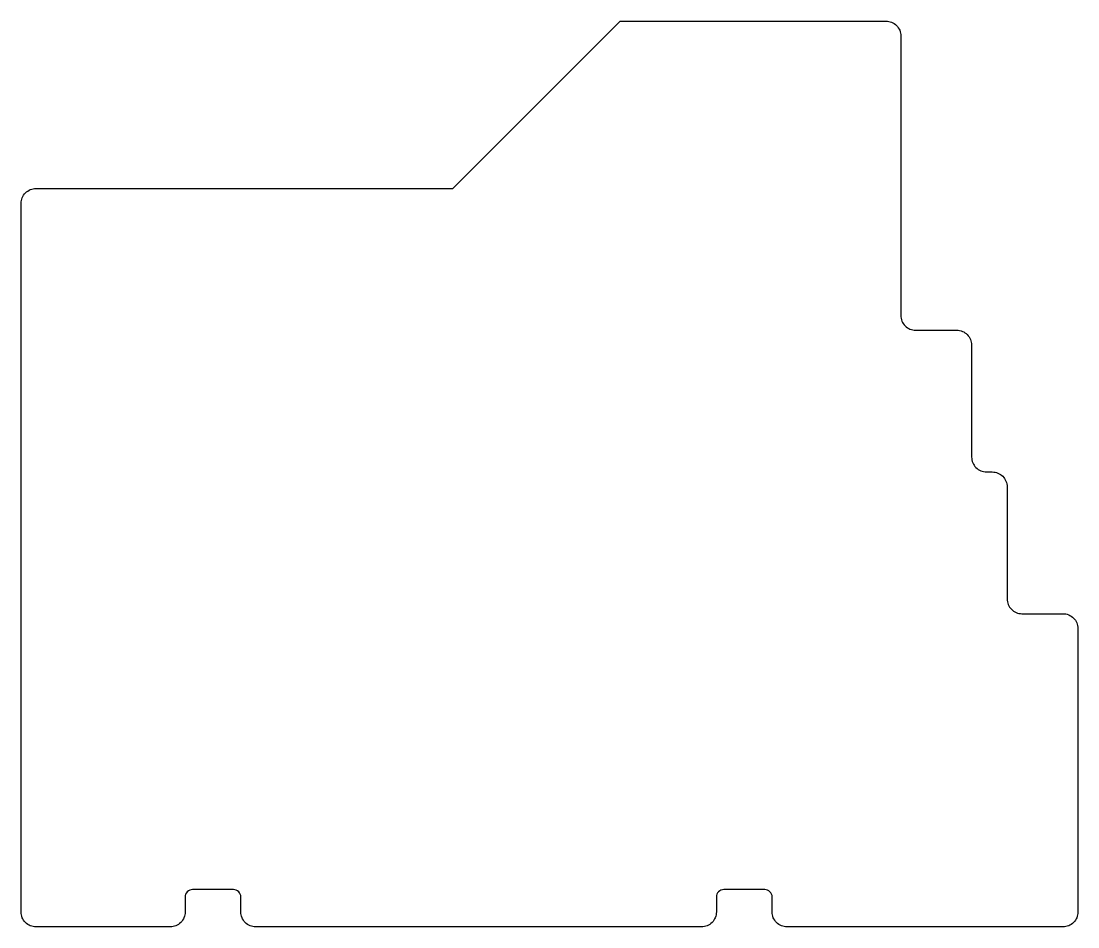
# Model space of a CAD drawing. Header units: millimetres. Extents: x 0 to 142, y 0 to 122.
import ezdxf

# ---------------------------------------------------------------- set-up
doc = ezdxf.new("R2010")
doc.units = ezdxf.units.MM
doc.layers.get('0').update_dxf_attribs({"linetype": 'CONTINUOUS'})

msp = doc.modelspace()

# ---------------------------------------------------------------- linework, layer by layer
msp.add_lwpolyline([(0, 2), (0, 97.25, -0.414214), (2, 99.25), (58.05, 99.25), (80.55, 121.75), (116.3, 121.75, -0.414214), (118.3, 119.75), (118.3, 99.25), (118.3, 82.2, 0.414214), (120.3, 80.2), (125.82, 80.2, -0.414214), (127.82, 78.2), (127.82, 63.15, 0.414214), (129.82, 61.15), (130.59, 61.15, -0.414214), (132.59, 59.15), (132.59, 44.1, 0.414214), (134.58, 42.1), (140.11, 42.1, -0.414214), (142.11, 40.1), (142.11, 2, -0.414214), (140.11, 0), (103, 0, -0.414214), (101, 2), (101, 4, 0.414214), (100, 5), (94.5, 5, 0.414214), (93.5, 4), (93.5, 2, -0.414214), (91.5, 0), (31.55, 0, -0.414214), (29.55, 2), (29.55, 4, 0.414214), (28.55, 5), (23.05, 5, 0.414214), (22.05, 4), (22.05, 2, -0.414214), (20.05, 0), (2, 0, -0.414214)], format="xyb", close=True)

doc.saveas('drawing.dxf')
